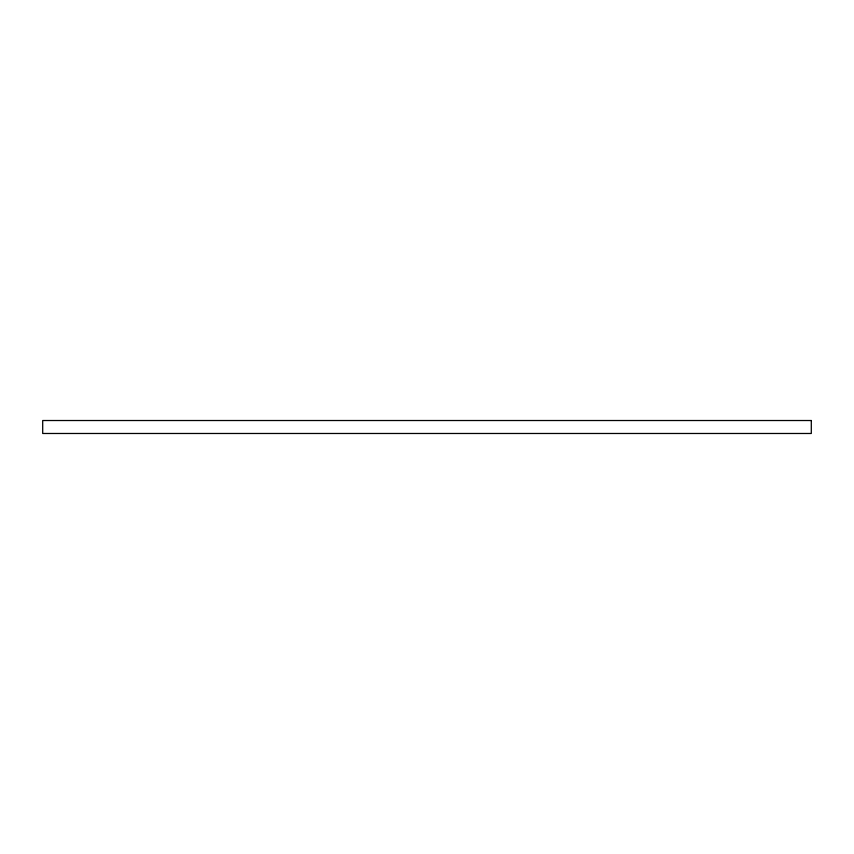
<?xml version="1.0" encoding="UTF-8"?>
<svg xmlns="http://www.w3.org/2000/svg" width="854" height="854" viewBox="0 0 854 854"><rect width="100%" height="100%" fill="white"/><g stroke="black" fill="none" stroke-linecap="round" stroke-linejoin="round"><path stroke-width="1.28" d="M811.3 420.52L42.7 420.52L42.7 433.48L811.3 433.48L811.3 420.52"/></g></svg>
